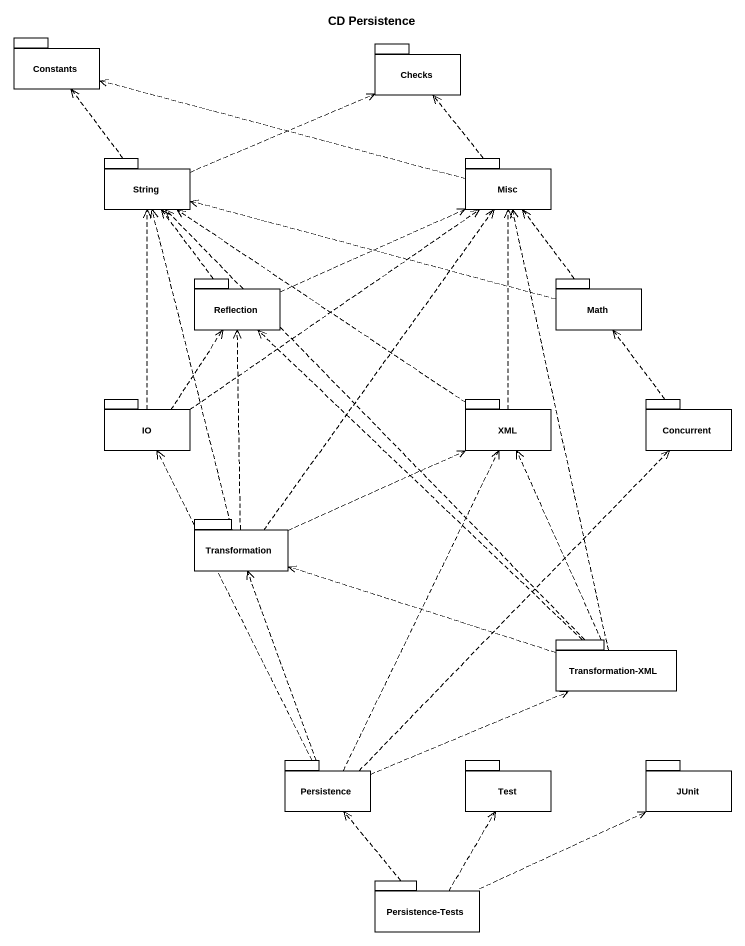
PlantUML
@startuml
title CD Persistence
package Constants {
}
package Checks {
}
package String {
}
package Misc {
}
package Reflection {
}
package Math {
}
package IO {
}
package XML {
}
package Concurrent {
}
package Transformation {
}
package "Transformation-XML" as Transformation_XML {
}
package Persistence {
}
package Test {
}
package JUnit {
}
package "Persistence-Tests" as Persistence_Tests {
}
String .up.> Constants
String .right.> Checks
Misc .left.> Constants
Misc .up.> Checks
Reflection .up.> String
Reflection .right.> Misc
Math .left.> String
Math .up.> Misc
IO .up.> String
IO .up.> Misc
IO .up.> Reflection
XML .up.> String
XML .up.> Misc
Concurrent .up.> Math
Transformation .up.> String
Transformation .up.> Misc
Transformation .up.> Reflection
Transformation .right.> XML
Transformation_XML .up.> String
Transformation_XML .up.> Misc
Transformation_XML .up.> Reflection
Transformation_XML .up.> XML
Transformation_XML .left.> Transformation
Persistence .up.> IO
Persistence .up.> XML
Persistence .up.> Concurrent
Persistence .up.> Transformation
Persistence .right.> Transformation_XML
Persistence_Tests .up.> Persistence
Persistence_Tests .up.> Test
Persistence_Tests .right.> JUnit
@enduml
